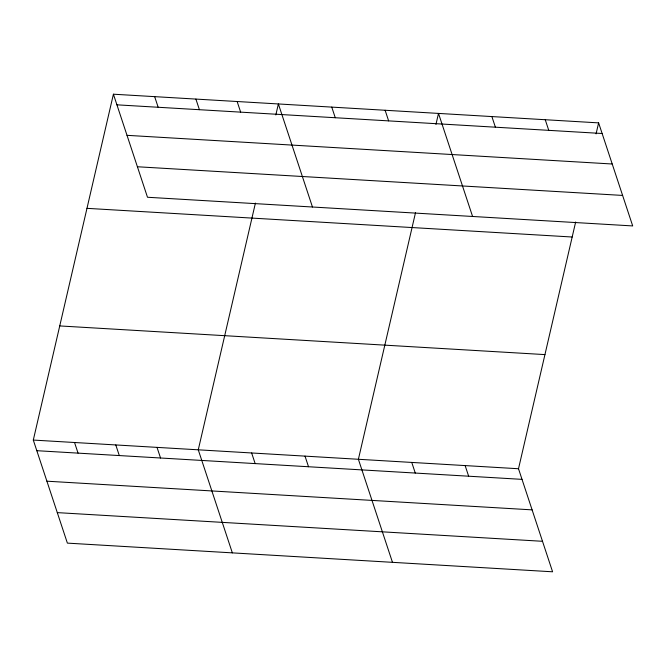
<?xml version="1.0" encoding="UTF-8"?>
<svg xmlns="http://www.w3.org/2000/svg" width="666" height="666" viewBox="0 0 666 666"><rect width="100%" height="100%" fill="white"/><g stroke="black" fill="none" stroke-linecap="round" stroke-linejoin="round"><path stroke-width="1" d="M575.657 221.994L518.506 468.739L552.589 571.794L67.383 543.123L33.3 440.068L113.411 94.206L598.617 122.877L632.7 225.932L147.494 197.261L113.411 94.206M255.419 203.072L198.268 449.816L232.351 552.872M275.832 114.96L278.38 103.954L312.462 207.009M415.542 212.529L358.391 459.282L392.474 562.337M435.947 124.425L438.503 113.411L472.585 216.467M596.07 133.883L598.617 122.877M116.925 104.828L602.131 133.5M127.015 135.331L612.221 164.002M137.404 166.758L622.61 195.429M86.971 208.341L572.177 237.013M59.74 325.932L544.946 354.603M33.3 440.068L518.506 468.739M36.813 450.691L522.019 479.362M46.903 481.193L532.109 509.865M57.293 512.62L542.499 541.292M545.246 119.722L548.759 130.345M491.874 116.567L495.387 127.189M385.123 110.256L388.636 120.879M465.134 465.584L468.648 476.207M331.751 107.101L335.264 117.724M411.763 462.437L415.276 473.06M237.138 101.515L240.651 112.138M195.896 99.076L199.409 109.699M305.011 456.127L308.525 466.749M154.654 96.637L158.167 107.259M251.64 452.972L255.153 463.594M157.026 447.377L160.539 458M115.784 444.946L119.297 455.569M74.542 442.507L78.055 453.13"/></g></svg>
